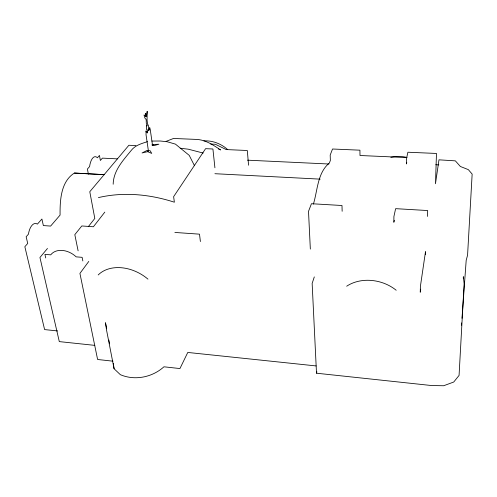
<?xml version="1.0" encoding="UTF-8"?>
<svg xmlns="http://www.w3.org/2000/svg" width="497" height="497" viewBox="0 0 497 497"><rect width="100%" height="100%" fill="white"/><g stroke="black" fill="none" stroke-linecap="round" stroke-linejoin="round"><path stroke-width="0.75" d="M393.86 222.463L393.904 216.568L395.624 208.659L427.668 210.542L427.501 216.425M425.42 254.489L425.5 251.644L420.406 286.309L420.257 292.217L420.698 289.186M463.266 278.233L463.353 276.692L464.13 283.75L459.066 375.428L453.73 382.025L443.678 385.747L431.589 385.542L316.502 373.21L312.147 283.402L314.303 276.916M461.483 325.249L461.651 322.926M461.986 318.291L462.322 313.657M462.434 312.11L466.192 260.322L467.571 255.178L472.15 174.08L468.329 169.626L460.377 166.489L455.358 160.854L438.981 159.829L435.471 183.747L436.484 153.455L407.894 152.231L406.534 158.487L406.453 163.929L406.757 162.525M113.173 184.238C113.428 170.608 123.063 160.475 131.152 150.516C135.147 145.254 141.477 143.596 147.466 141.651M394.022 221.743L394.332 220.295M313.402 204.099C317.62 190.401 317.453 172.782 329.381 162.997L330.362 160.419L330.188 155.083L332.524 149.007L359.921 150.181L360.002 155.505L407.037 157.592M316.502 373.21L316.9 371.806M148.386 150.703L147.454 151.597L151.747 153.405L150.125 150.715L146.758 150.56L142.067 152.958L147.889 151.622L148.386 150.703L146.025 134.631C146.472 132.929 144.863 128.686 146.714 132.432L146.888 130.916L147.541 132.954L147.205 129.698L146.758 129.779L146.441 127.791L146.652 125.331L146.919 126.014L147.149 125.654L146.286 123.206L146.174 119.553L145.043 118.261A9.387 3.46 -89 0 1 144.279 116.068L144.024 114.962L145.161 115.571L145.522 116.702L145.596 116.261L145.832 116.491L145.658 113.384L146.41 116.503L147.199 111.285L147.056 120.038L147.516 123.933L148.454 125.555L148.814 130.779L148.883 128.909L149.311 129.35L149.659 127.282L150.237 129.45L152.536 145.441L153.02 144.546L158.878 144.223L154.157 145.578L152.07 145.261M88.783 261.428L79.924 273.406L97.611 359.493L112.981 361.182M104.799 212.126L93.393 226.769L81.8 225.961L74.817 234.659L78.116 250.842M88.317 226.651L94.809 218.425L89.783 191.724L128.878 145.267L135.867 145.578M47.464 248.469L39.946 257.496L59.298 341.607L94.809 345.372M152.536 145.441L153.449 144.565L151.97 144.292M74.382 173.055L104.42 174.664L74.382 173.055C60.733 181.653 59.932 200.527 60.081 215.089L50.619 226.079L43.363 225.57L41.91 219.04L37.381 224.128A12.891 6.293 -84.8 0 0 28.435 234.193L26.148 236.765L27.72 243.437L24.85 246.717L44.612 329.592L57.646 330.934M166.116 141.372L173.509 138.458L196.899 139.433C205.851 139.992 213.356 145.112 220.581 149.932L218.5 149.013M98.4 197.601C123.567 191.693 149.951 194.284 174.372 202.211L173.627 196.675L205.596 148.671L212.915 148.994L214.915 167.787M151.877 141.049L160.32 141.011L167.091 141.726L175.422 144.118L189.239 155.375L194.501 165.737M210.697 144.049L215.325 144.248L226.197 149.566L247.313 150.504L248.562 165.228M435.757 164.737L438.808 164.88M247.487 160.171L328.921 164.01M117.342 158.854L102.407 158.127L100.363 160.463L99.468 155.437L97.393 157.779A12.618 5.386 -87.4 0 0 89.597 166.57L87.416 169.023L88.379 174.149M214.915 173.708L320.167 179.137M174.876 232.447L199.502 234.162L200.397 241.542M316.173 365.941L187.773 352.448L179.939 368.563L163.942 366.798C152.368 377.31 134.836 380.913 120.342 374.676L114.08 368.749L106.532 330.027L105.494 322.727L106.669 328.759M180.187 148.249L188.257 149.187L203.18 153.057M45.73 257.962L44.923 254.383L50.737 254.843A18.352 13.518 34.7 0 1 76.184 256.862L82.117 257.334L82.844 260.95M108.868 340.072L109.601 343.843M113.31 363.456L114.08 368.749M310.339 249.084L308.507 211.355L311.451 203.714L341.992 205.51L342.147 211.275M203.907 140.893A29.087 24.496 32.4 0 1 227.713 149.622M390.835 157.319A29.342 25.496 10.2 0 1 406.471 157.338M346.682 286.216A37.082 29.311 14.5 0 1 396.19 290.254M98.201 274.947A37.219 27.726 30.8 0 1 147.963 279.14"/></g></svg>
